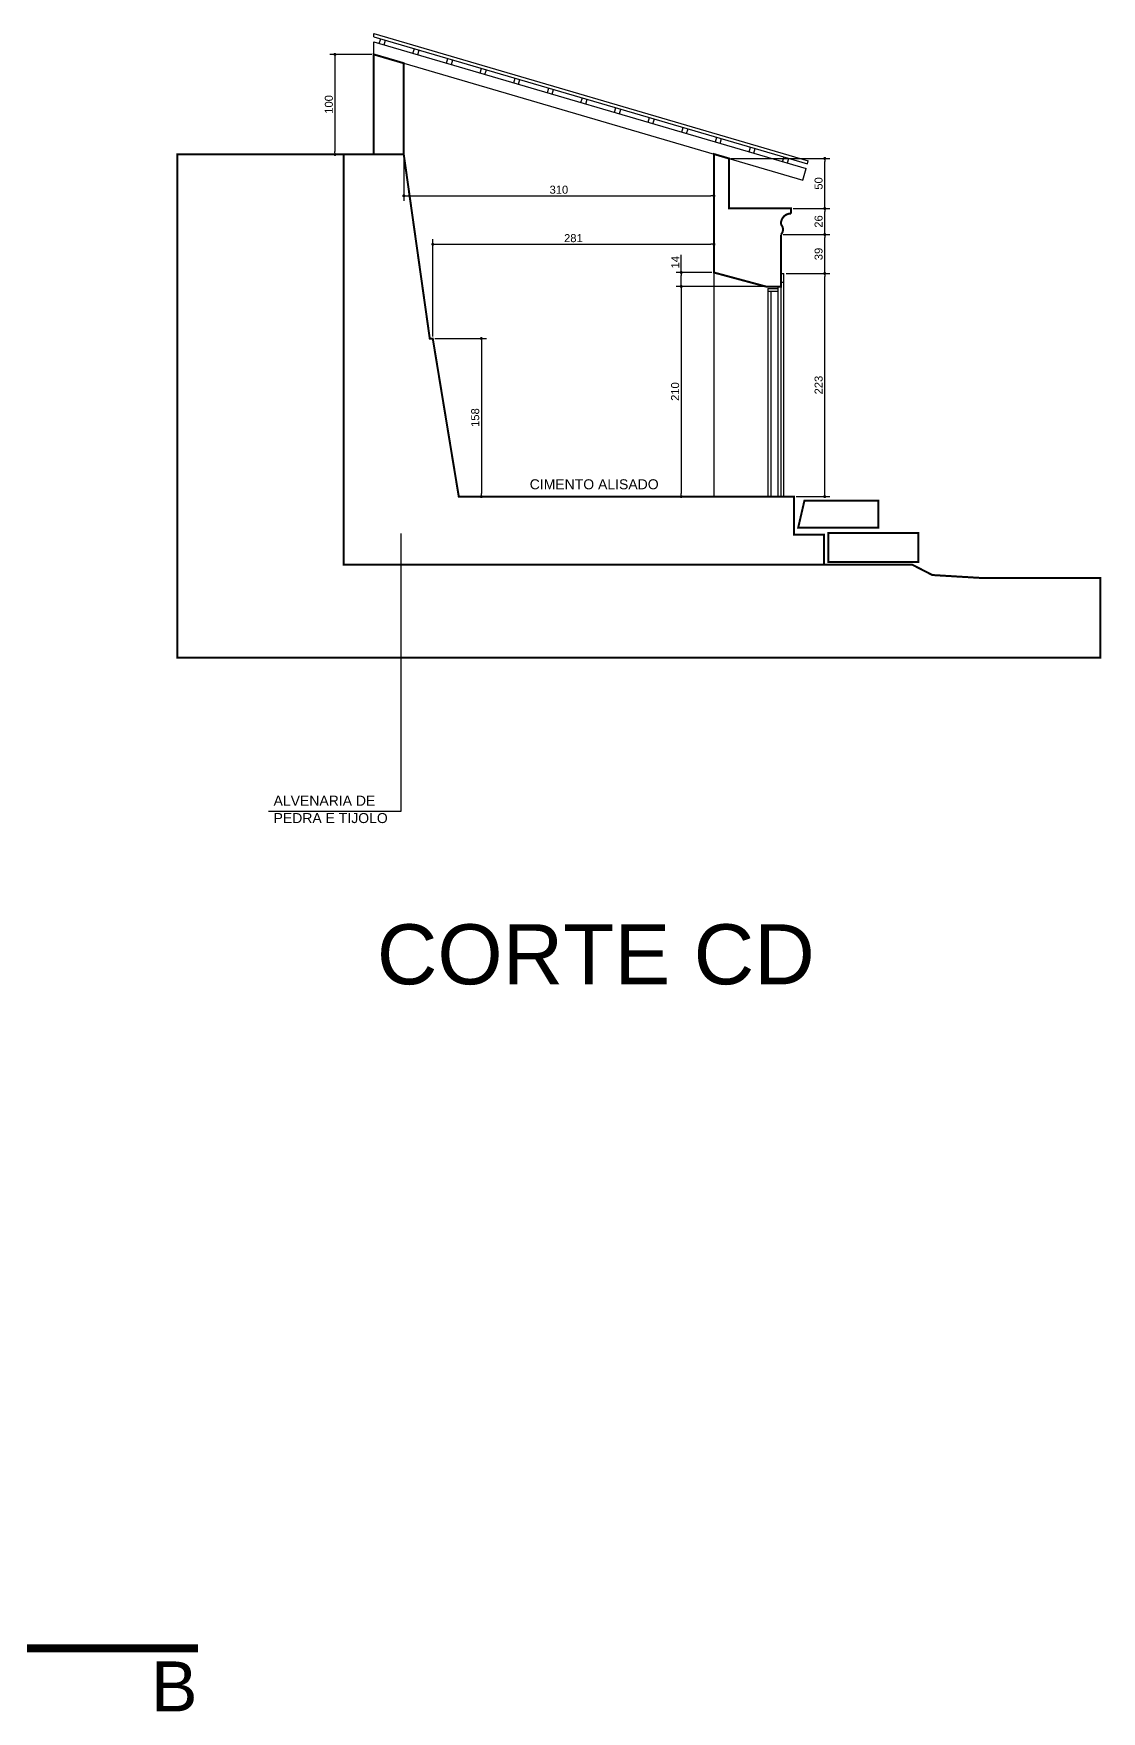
# Model space of a CAD drawing. Extents: x -15717 to -8144, y 2357 to 5009.
# Drawn here: x -13660 to -12592, y 3044 to 4721 of the extents above; entities that cross this region are included whole.
import ezdxf

# ---------------------------------------------------------------- set-up
doc = ezdxf.new("R2010")
doc.units = 0
doc.header["$PDMODE"] = 35
doc.linetypes.add('CENTER2', pattern=[28.575, 19.05, -3.175, 3.175, -3.175])
doc.layers.get('0').update_dxf_attribs({"linetype": 'CONTINUOUS'})
doc.layers.get('DEFPOINTS').update_dxf_attribs({"linetype": 'CONTINUOUS'})
for name, color, linetype in [('COTA', 7, 'CONTINUOUS'), ('PAREDE', 7, 'CONTINUOUS'), ('PAREDE_FINA', 7, 'CONTINUOUS')]:
    doc.layers.add(name, color=color, linetype=linetype)
doc.styles.add('TEXTO', font='ARIAL.TTF')
doc.dimstyles.new('COTA', dxfattribs={"dimtxt": 8, "dimasz": 3, "dimexe": 5, "dimexo": 2, "dimgap": 2, "dimtad": 1, "dimdec": 1, "dimdsep": 46, "dimtxsty": 'TEXTO', "dimblk1": 'DOT', "dimblk2": 'DOT', "dimsah": 1, "dimcen": 0, "dimclrd": 256, "dimclre": 256, "dimclrt": 256, "dimadec": 0, "dimazin": 0, "dimtfac": 1, "dimtdec": 4, "dimtmove": 0, "dimatfit": 3, "dimldrblk": 'DOT', "dimfxl": 1, "dimtolj": 1, "dimtzin": 0, "dimarcsym": 0})

# ---------------------------------------------------------------- blocks, each defined once
blk = doc.blocks.new('_DOT')
at = {"color": 0, "linetype": 'ByBlock'}
blk.add_line((-0.5, 0), (-1, 0), dxfattribs=at)
at = {"color": 0, "linetype": 'ByBlock', "const_width": 0.5}
blk.add_lwpolyline([(-0.25, 0, 1), (0.25, 0, 1)], format="xyb", close=True, dxfattribs=at)
blk = doc.blocks.new('*D33')
at = {"layer": 'COTA', "lineweight": -2}
for p, q in [((-12907.7, 4481.3), (-12864, 4481.3)), ((-12869, 4261.3), (-12869, 4478.3)), ((-12897.7, 4258.3), (-12864, 4258.3))]:
    blk.add_line(p, q, dxfattribs=at)
at = {"layer": 'DEFPOINTS', "color": 0}
for p in [(-12909.7, 4481.3), (-12869, 4481.3), (-12899.7, 4258.3)]:
    blk.add_point(p, dxfattribs=at)
at = {"layer": 'COTA', "lineweight": -2, "xscale": 3, "yscale": 3, "zscale": 3}
for p, rotation in [((-12869, 4481.3), 90), ((-12869, 4258.3), 270)]:
    blk.add_blockref('_DOT', p, dxfattribs=dict(at, rotation=rotation))
at = {"layer": 'COTA', "insert": (-12875.1, 4369.8), "char_height": 8, "attachment_point": 5, "rotation": 90, "style": 'TEXTO'}
blk.add_mtext('\\A1;223', dxfattribs=at)
blk = doc.blocks.new('*D34')
at = {"layer": 'COTA', "lineweight": -2}
for p, q in [((-12910.7, 4520.3), (-12864, 4520.3)), ((-12869, 4484.3), (-12869, 4517.3)), ((-12907.7, 4481.3), (-12864, 4481.3))]:
    blk.add_line(p, q, dxfattribs=at)
at = {"layer": 'DEFPOINTS', "color": 0}
for p in [(-12912.7, 4520.3), (-12869, 4520.3), (-12909.7, 4481.3)]:
    blk.add_point(p, dxfattribs=at)
at = {"layer": 'COTA', "lineweight": -2, "xscale": 3, "yscale": 3, "zscale": 3}
for p, rotation in [((-12869, 4520.3), 90), ((-12869, 4481.3), 270)]:
    blk.add_blockref('_DOT', p, dxfattribs=dict(at, rotation=rotation))
at = {"layer": 'COTA', "insert": (-12875.1, 4500.8), "char_height": 8, "attachment_point": 5, "rotation": 90, "style": 'TEXTO'}
blk.add_mtext('\\A1;39', dxfattribs=at)
blk = doc.blocks.new('*D35')
at = {"layer": 'COTA', "lineweight": -2}
for p, q in [((-12900.7, 4546.3), (-12864, 4546.3)), ((-12869, 4523.3), (-12869, 4543.3)), ((-12910.7, 4520.3), (-12864, 4520.3))]:
    blk.add_line(p, q, dxfattribs=at)
at = {"layer": 'DEFPOINTS', "color": 0}
for p in [(-12902.7, 4546.3), (-12869, 4546.3), (-12912.7, 4520.3)]:
    blk.add_point(p, dxfattribs=at)
at = {"layer": 'COTA', "lineweight": -2, "xscale": 3, "yscale": 3, "zscale": 3}
for p, rotation in [((-12869, 4546.3), 90), ((-12869, 4520.3), 270)]:
    blk.add_blockref('_DOT', p, dxfattribs=dict(at, rotation=rotation))
at = {"layer": 'COTA', "insert": (-12875.1, 4533.3), "char_height": 8, "attachment_point": 5, "rotation": 90, "style": 'TEXTO'}
blk.add_mtext('\\A1;26', dxfattribs=at)
blk = doc.blocks.new('*D36')
at = {"layer": 'COTA', "lineweight": -2}
for p, q in [((-12962.7, 4596.3), (-12864, 4596.3)), ((-12869, 4549.3), (-12869, 4593.3)), ((-12900.7, 4546.3), (-12864, 4546.3))]:
    blk.add_line(p, q, dxfattribs=at)
at = {"layer": 'DEFPOINTS', "color": 0}
for p in [(-12964.7, 4596.3), (-12869, 4596.3), (-12902.7, 4546.3)]:
    blk.add_point(p, dxfattribs=at)
at = {"layer": 'COTA', "lineweight": -2, "xscale": 3, "yscale": 3, "zscale": 3}
for p, rotation in [((-12869, 4596.3), 90), ((-12869, 4546.3), 270)]:
    blk.add_blockref('_DOT', p, dxfattribs=dict(at, rotation=rotation))
at = {"layer": 'COTA', "insert": (-12875.1, 4571.3), "char_height": 8, "attachment_point": 5, "rotation": 90, "style": 'TEXTO'}
blk.add_mtext('\\A1;50', dxfattribs=at)
blk = doc.blocks.new('*D37')
at = {"layer": 'COTA', "lineweight": -2}
for p, q in [((-12929.7, 4468.3), (-13017.4, 4468.3)), ((-13012.4, 4465.3), (-13012.4, 4261.3)), ((-12927.7, 4258.3), (-13017.4, 4258.3))]:
    blk.add_line(p, q, dxfattribs=at)
at = {"layer": 'DEFPOINTS', "color": 0}
for p in [(-12927.7, 4468.3), (-13012.4, 4258.3), (-12925.7, 4258.3)]:
    blk.add_point(p, dxfattribs=at)
at = {"layer": 'COTA', "lineweight": -2, "xscale": 3, "yscale": 3, "zscale": 3}
for p, rotation in [((-13012.4, 4468.3), 90), ((-13012.4, 4258.3), 270)]:
    blk.add_blockref('_DOT', p, dxfattribs=dict(at, rotation=rotation))
at = {"layer": 'COTA', "insert": (-13018.5, 4363.3), "char_height": 8, "attachment_point": 5, "rotation": 90, "style": 'TEXTO'}
blk.add_mtext('\\A1;210', dxfattribs=at)
blk = doc.blocks.new('*D38')
at = {"layer": 'COTA', "lineweight": -2}
for p, q in [((-13012.4, 4482.3), (-13012.4, 4500)), ((-12981.7, 4482.3), (-13017.4, 4482.3)), ((-13012.4, 4471.3), (-13012.4, 4479.3)), ((-12929.7, 4468.3), (-13017.4, 4468.3))]:
    blk.add_line(p, q, dxfattribs=at)
at = {"layer": 'DEFPOINTS', "color": 0}
for p in [(-13012.4, 4482.3), (-12979.7, 4482.3), (-12927.7, 4468.3)]:
    blk.add_point(p, dxfattribs=at)
at = {"layer": 'COTA', "lineweight": -2, "xscale": 3, "yscale": 3, "zscale": 3}
for p, rotation in [((-13012.4, 4482.3), 90), ((-13012.4, 4468.3), 270)]:
    blk.add_blockref('_DOT', p, dxfattribs=dict(at, rotation=rotation))
at = {"layer": 'COTA', "insert": (-13018.4, 4492.6), "char_height": 8, "attachment_point": 5, "rotation": 90, "style": 'TEXTO'}
blk.add_mtext('\\A1;14', dxfattribs=at)
blk = doc.blocks.new('*D39')
at = {"layer": 'COTA', "lineweight": -2}
for p, q in [((-13260.7, 4418.3), (-13260.7, 4515.5)), ((-12979.7, 4484.3), (-12979.7, 4515.5)), ((-13257.7, 4510.5), (-12982.7, 4510.5))]:
    blk.add_line(p, q, dxfattribs=at)
at = {"layer": 'DEFPOINTS', "color": 0}
for p in [(-12979.7, 4510.5), (-12979.7, 4482.3), (-13260.7, 4416.3)]:
    blk.add_point(p, dxfattribs=at)
at = {"layer": 'COTA', "lineweight": -2, "xscale": 3, "yscale": 3, "zscale": 3, "rotation": 180}
blk.add_blockref('_DOT', (-13260.7, 4510.5), dxfattribs=at)
at = {"layer": 'COTA', "lineweight": -2, "xscale": 3, "yscale": 3, "zscale": 3}
blk.add_blockref('_DOT', (-12979.7, 4510.5), dxfattribs=at)
at = {"layer": 'COTA', "insert": (-13120.2, 4516.6), "char_height": 8, "attachment_point": 5, "style": 'TEXTO'}
blk.add_mtext('\\A1;281', dxfattribs=at)
blk = doc.blocks.new('*D40')
at = {"layer": 'COTA', "lineweight": -2}
for p, q in [((-13289.7, 4598.3), (-13289.7, 4554)), ((-12979.7, 4484.3), (-12979.7, 4564)), ((-13286.7, 4559), (-12982.7, 4559))]:
    blk.add_line(p, q, dxfattribs=at)
at = {"layer": 'DEFPOINTS', "color": 0}
for p in [(-13289.7, 4600.3), (-12979.7, 4559), (-12979.7, 4482.3)]:
    blk.add_point(p, dxfattribs=at)
at = {"layer": 'COTA', "lineweight": -2, "xscale": 3, "yscale": 3, "zscale": 3, "rotation": 180}
blk.add_blockref('_DOT', (-13289.7, 4559), dxfattribs=at)
at = {"layer": 'COTA', "lineweight": -2, "xscale": 3, "yscale": 3, "zscale": 3}
blk.add_blockref('_DOT', (-12979.7, 4559), dxfattribs=at)
at = {"layer": 'COTA', "insert": (-13134.7, 4565), "char_height": 8, "attachment_point": 5, "style": 'TEXTO'}
blk.add_mtext('\\A1;310', dxfattribs=at)
blk = doc.blocks.new('*D41')
at = {"layer": 'COTA', "lineweight": -2}
for p, q in [((-13258.7, 4416.3), (-13207.2, 4416.3)), ((-13212.2, 4413.3), (-13212.2, 4261.3)), ((-13232.7, 4258.3), (-13207.2, 4258.3))]:
    blk.add_line(p, q, dxfattribs=at)
at = {"layer": 'DEFPOINTS', "color": 0}
for p in [(-13260.7, 4416.3), (-13234.7, 4258.3), (-13212.2, 4258.3)]:
    blk.add_point(p, dxfattribs=at)
at = {"layer": 'COTA', "lineweight": -2, "xscale": 3, "yscale": 3, "zscale": 3}
for p, rotation in [((-13212.2, 4416.3), 90), ((-13212.2, 4258.3), 270)]:
    blk.add_blockref('_DOT', p, dxfattribs=dict(at, rotation=rotation))
at = {"layer": 'COTA', "insert": (-13218.3, 4337.3), "char_height": 8, "attachment_point": 5, "rotation": 90, "style": 'TEXTO'}
blk.add_mtext('\\A1;158', dxfattribs=at)
blk = doc.blocks.new('*D42')
at = {"layer": 'COTA', "lineweight": -2}
for p, q in [((-13321.7, 4700.3), (-13363.5, 4700.3)), ((-13358.5, 4697.3), (-13358.5, 4603.3)), ((-13321.7, 4600.3), (-13363.5, 4600.3))]:
    blk.add_line(p, q, dxfattribs=at)
at = {"layer": 'DEFPOINTS', "color": 0}
for p in [(-13319.7, 4700.3), (-13358.5, 4600.3), (-13319.7, 4600.3)]:
    blk.add_point(p, dxfattribs=at)
at = {"layer": 'COTA', "lineweight": -2, "xscale": 3, "yscale": 3, "zscale": 3}
for p, rotation in [((-13358.5, 4700.3), 90), ((-13358.5, 4600.3), 270)]:
    blk.add_blockref('_DOT', p, dxfattribs=dict(at, rotation=rotation))
at = {"layer": 'COTA', "insert": (-13364.6, 4650.3), "char_height": 8, "attachment_point": 5, "rotation": 90, "style": 'TEXTO'}
blk.add_mtext('\\A1;100', dxfattribs=at)

msp = doc.modelspace()

# ---------------------------------------------------------------- linework, layer by layer
at = {"layer": 'PAREDE', "const_width": 2}
msp.add_lwpolyline([(-13289.74, 4691.49), (-13289.74, 4600.28), (-13319.74, 4600.28), (-13319.74, 4700.28)], close=True, dxfattribs=at)
for points in [[(-13289.74, 4600.28), (-13263.74, 4416.28), (-13260.74, 4416.28), (-13234.74, 4258.28), (-12899.74, 4258.28), (-12899.74, 4231.28), (-12899.74, 4220.28), (-12869.74, 4220.28), (-12869.74, 4190.28), (-12781.54, 4190.28), (-12761.43, 4179.95), (-12711.14, 4176.93), (-12593.46, 4176.93), (-12593.46, 4097.51), (-13515.89, 4097.51), (-13515.89, 4600.28), (-13349.74, 4600.28), (-13319.74, 4600.28)], [(-13349.74, 4600.28), (-13349.74, 4190.28), (-12869.74, 4190.28)], [(-12895.53, 4227.31), (-12815.53, 4227.31), (-12815.53, 4254.31), (-12889.29, 4254.31), (-12895.53, 4227.31)], [(-12865.5, 4193.01), (-12865.5, 4222.01), (-12775.5, 4222.01), (-12775.5, 4193.01), (-12865.5, 4193.01)]]:
    msp.add_lwpolyline(points, dxfattribs=at)
msp.add_lwpolyline([(-12979.74, 4600.68), (-12979.74, 4482.28), (-12927.74, 4468.28), (-12912.74, 4468.28), (-12912.74, 4520.28, 0.4), (-12912.74, 4530.28), (-12912.74, 4531.28, -0.4142136), (-12902.74, 4541.28), (-12902.74, 4546.28), (-12964.74, 4546.28), (-12964.74, 4596.28)], format="xyb", close=True, dxfattribs=at)
at = {"layer": 'PAREDE_FINA'}
for points in [[(-13319.74, 4721.12), (-12885.43, 4593.89)], [(-13319.74, 4718), (-13319.74, 4721.12)], [(-13319.74, 4718), (-12886.27, 4591.01)], [(-13319.74, 4712.79), (-12887.67, 4586.21)], [(-13319.74, 4700.28), (-13319.74, 4712.79)], [(-13314.16, 4711.15), (-13312.75, 4715.95)], [(-13309.36, 4709.75), (-13307.95, 4714.54)], [(-13280.57, 4701.31), (-13279.16, 4706.11)], [(-13275.77, 4699.91), (-13274.37, 4704.7)], [(-13246.98, 4691.47), (-13245.58, 4696.27)], [(-13289.74, 4691.49), (-12891.05, 4574.69)], [(-13242.18, 4690.07), (-13240.78, 4694.86)], [(-13213.39, 4681.63), (-13211.99, 4686.43)], [(-13208.59, 4680.23), (-13207.19, 4685.02)], [(-13179.8, 4671.79), (-13178.4, 4676.59)], [(-13175.01, 4670.39), (-13173.6, 4675.18)], [(-13146.22, 4661.95), (-13144.81, 4666.75)], [(-13141.42, 4660.55), (-13140.01, 4665.34)], [(-13112.63, 4652.11), (-13111.22, 4656.91)], [(-13107.83, 4650.71), (-13106.42, 4655.5)], [(-13079.04, 4642.27), (-13077.63, 4647.07)], [(-13074.24, 4640.87), (-13072.84, 4645.66)], [(-13045.45, 4632.43), (-13044.05, 4637.23)], [(-13040.65, 4631.03), (-13039.25, 4635.82)], [(-13011.86, 4622.59), (-13010.46, 4627.39)], [(-13007.06, 4621.19), (-13005.66, 4625.98)], [(-12978.27, 4612.75), (-12976.87, 4617.55)], [(-12973.48, 4611.35), (-12972.07, 4616.14)], [(-12944.69, 4602.91), (-12943.28, 4607.71)], [(-12939.89, 4601.51), (-12938.48, 4606.3)], [(-12911.1, 4593.07), (-12909.69, 4597.87)], [(-12906.3, 4591.67), (-12904.89, 4596.46)], [(-12891.05, 4574.69), (-12887.67, 4586.21)], [(-12886.27, 4591.01), (-12885.43, 4593.89)], [(-12979.74, 4482.28), (-12979.74, 4258.28)], [(-12912.74, 4481.28), (-12909.74, 4481.28)], [(-12909.74, 4258.28), (-12909.74, 4481.28)], [(-12925.74, 4466.28), (-12915.74, 4466.28)], [(-12925.74, 4466.28), (-12925.74, 4258.28)], [(-12915.74, 4463.28), (-12925.74, 4463.28)], [(-12922.74, 4463.28), (-12922.74, 4258.28)], [(-12915.74, 4468.28), (-12915.74, 4258.28)], [(-12909.74, 4472.28), (-12912.74, 4472.28)], [(-12912.74, 4468.28), (-12912.74, 4258.28)], [(-13424.89, 3943.82), (-13292.19, 3943.82), (-13292.19, 4221.31)]]:
    msp.add_lwpolyline(points, dxfattribs=at)
at = {"layer": 'PAREDE_FINA', "linetype": 'CENTER2', "ltscale": 3, "const_width": 8}
msp.add_lwpolyline([(-13797.87, 3107.34), (-13495.35, 3107.34)], dxfattribs=at)

# ---------------------------------------------------------------- texts
at = {"layer": 'PAREDE_FINA', "style": 'TEXTO'}
for s, height, p in [('CIMENTO ALISADO', 10, (-13163.84, 4265.65)), ('ALVENARIA DE', 10, (-13419.84, 3949.43)), ('PEDRA E TIJOLO', 10, (-13419.84, 3932.06)), ('CORTE CD', 60, (-13316.63, 3770.89)), ('B', 50, (-13542.43, 3044.18))]:
    msp.add_text(s, height=height, dxfattribs=at).set_placement(p)

# ---------------------------------------------------------------- dimensions: what is measured, and where the dimension line sits
at = {"layer": 'COTA'}
for base, p1, p2, picture, middle in [((-13358.48, 4600.28), (-13319.74, 4700.28), (-13319.74, 4600.28), '*D42', (-13364.56, 4650.28)), ((-12869.01, 4596.28), (-12902.74, 4546.28), (-12964.74, 4596.28), '*D36', (-12875.09, 4571.28)), ((-12869.01, 4546.28), (-12912.74, 4520.28), (-12902.74, 4546.28), '*D35', (-12875.09, 4533.28)), ((-12869.01, 4520.28), (-12909.74, 4481.28), (-12912.74, 4520.28), '*D34', (-12875.09, 4500.78)), ((-13012.39, 4482.28), (-12927.74, 4468.28), (-12979.74, 4482.28), '*D38', (-13018.41, 4492.62)), ((-12869.01, 4481.28), (-12899.74, 4258.28), (-12909.74, 4481.28), '*D33', (-12875.09, 4369.78)), ((-13012.39, 4258.28), (-12927.74, 4468.28), (-12925.74, 4258.28), '*D37', (-13018.48, 4363.28)), ((-13212.23, 4258.28), (-13260.74, 4416.28), (-13234.74, 4258.28), '*D41', (-13218.31, 4337.28))]:
    dim = msp.add_linear_dim(base=base, p1=p1, p2=p2, angle=90, dimstyle='COTA', dxfattribs=at)
    dim.commit()
    dim.dimension.update_dxf_attribs({"geometry": picture, "text_midpoint": middle})
for base, p1, picture, middle in [((-12979.74, 4558.95), (-13289.74, 4600.28), '*D40', (-13134.74, 4565.04)), ((-12979.74, 4510.49), (-13260.74, 4416.28), '*D39', (-13120.24, 4516.58))]:
    dim = msp.add_linear_dim(base=base, p1=p1, p2=(-12979.74, 4482.28), dimstyle='COTA', dxfattribs=at)
    dim.commit()
    dim.dimension.update_dxf_attribs({"geometry": picture, "text_midpoint": middle})

doc.saveas('drawing.dxf')
